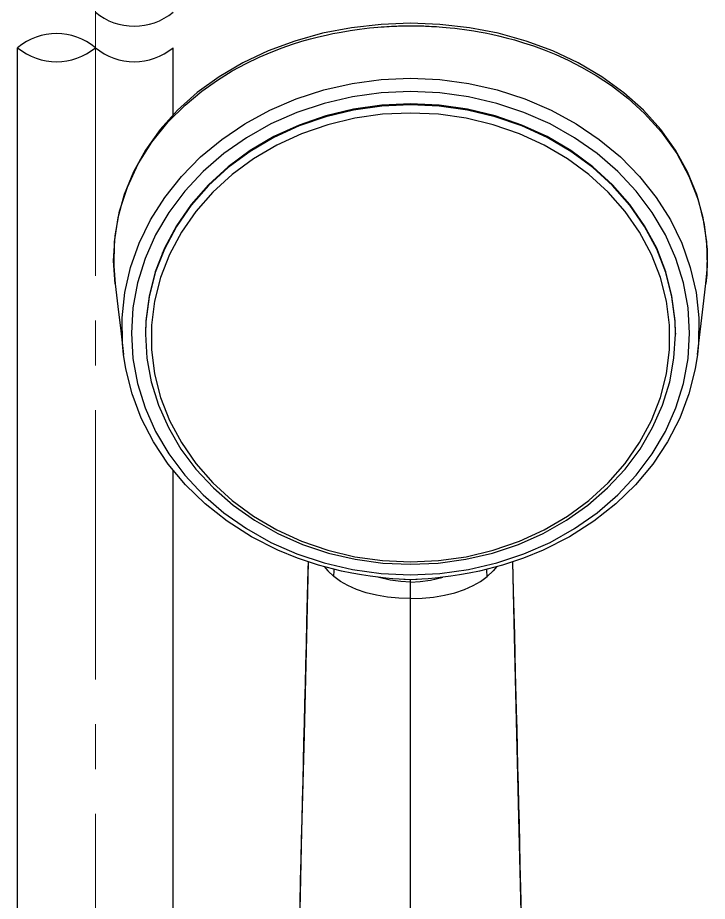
# Model space of a CAD drawing. Extents: x 0 to 3160, y 0 to 2315.
# Drawn here: x 1121.3 to 1218.9, y 915.7 to 1040.8 of the extents above; entities that cross this region are included whole.
import ezdxf

# ---------------------------------------------------------------- set-up
doc = ezdxf.new("R2010")
doc.units = 0
doc.header["$LTSCALE"] = 4
doc.header["$MEASUREMENT"] = 0
doc.linetypes.add('CENTER2', pattern=[28.575, 19.05, -3.175, 3.175, -3.175])
doc.layers.get('0').update_dxf_attribs({"linetype": 'CONTINUOUS'})
doc.layers.add('Cneter', color=1, linetype='CENTER2', lineweight=13)
doc.layers.add('DEF_LAYER_ASSEM_MEMBER', color=7, linetype='CONTINUOUS')
doc.layers.add('MEMBER', color=7, linetype='CONTINUOUS')

msp = doc.modelspace()

# ---------------------------------------------------------------- linework, layer by layer
at = {"ltscale": 0.5}
for centre, start, end in [((1137.8, 1048.12), 230.0338, 309.9662), ((1126.8, 1029.95), 50.0338, 129.9662), ((1126.8, 1043.08), 230.0338, 309.9662), ((1137.8, 1043.08), 230.0338, 309.9662)]:
    msp.add_arc(centre, 8.56, start, end, dxfattribs=at)
at = {"layer": 'Cneter', "lineweight": 5, "ltscale": 0.5}
msp.add_line((1132.3, 547.03), (1132.3, 1078.45), dxfattribs=at)
at = {"layer": 'DEF_LAYER_ASSEM_MEMBER', "color": 7, "linetype": 'Continuous'}
for p, q in [((1121.3, 834.7), (1121.3, 1036.52)), ((1143.3, 1026.69), (1143.3, 1036.52)), ((1143.3, 834.32), (1143.3, 976.74))]:
    msp.add_line(p, q, dxfattribs=at)
at = {"layer": 'MEMBER', "color": 9, "linetype": 'Continuous'}
for p, q in [((1135.08, 1009.9), (1135.73, 1013.39)), ((1134.88, 1006.34), (1135.08, 1009.9)), ((1135.08, 1003.08), (1134.88, 1006.34)), ((1139.45, 997.74), (1139.4, 995.98)), ((1191.35, 963.72), (1191.45, 959.61)), ((1176.9, 837.41), (1176.9, 961.19))]:
    msp.add_line(p, q, dxfattribs=at)
at = {"layer": 'MEMBER', "color": 7, "linetype": 'Continuous'}
for p, q in [((1141.8, 1007.34), (1141.8, 1007.45)), ((1139.4, 996.1), (1139.4, 995.98)), ((1214.4, 996.1), (1214.4, 995.98))]:
    msp.add_line(p, q, dxfattribs=at)
for points in [[(1176.9, 1039.98), (1172.75, 1039.82), (1168.54, 1039.34), (1164.46, 1038.55), (1160.53, 1037.45), (1156.76, 1036.06), (1153.18, 1034.37), (1149.82, 1032.39), (1146.73, 1030.15), (1143.94, 1027.65), (1141.49, 1024.94), (1139.4, 1022.03), (1137.7, 1018.95), (1136.38, 1015.74), (1135.48, 1012.42), (1134.98, 1009.03), (1134.89, 1005.59), (1135.09, 1003.08)], [(1218.72, 1003.11), (1218.91, 1005.6), (1218.82, 1009.04), (1218.32, 1012.43), (1217.41, 1015.74), (1216.1, 1018.95), (1214.4, 1022.02), (1212.31, 1024.93), (1209.86, 1027.65), (1207.07, 1030.14), (1203.98, 1032.39), (1200.62, 1034.37), (1197.04, 1036.06), (1193.27, 1037.45), (1189.33, 1038.55), (1185.25, 1039.34), (1181.04, 1039.82), (1176.9, 1039.98)], [(1136.29, 993.1), (1136.14, 994.65), (1136.1, 998.26), (1136.49, 1001.85), (1137.29, 1005.38), (1138.51, 1008.82), (1140.12, 1012.14), (1142.12, 1015.32), (1144.49, 1018.3), (1147.19, 1021.05), (1150.19, 1023.54), (1153.45, 1025.75), (1156.97, 1027.67), (1160.7, 1029.27), (1164.62, 1030.54), (1168.65, 1031.44), (1172.77, 1031.99), (1176.9, 1032.18)], [(1176.9, 1032.18), (1181.03, 1031.99), (1185.14, 1031.44), (1189.18, 1030.54), (1193.09, 1029.27), (1196.83, 1027.67), (1200.34, 1025.75), (1203.61, 1023.54), (1206.61, 1021.05), (1209.31, 1018.3), (1211.68, 1015.32), (1213.68, 1012.14), (1215.29, 1008.82), (1216.5, 1005.38), (1217.31, 1001.86), (1217.69, 998.26), (1217.66, 994.65), (1217.51, 993.1)], [(1176.9, 1030.31), (1172.77, 1030.12), (1168.69, 1029.56), (1164.69, 1028.63), (1160.83, 1027.35), (1157.15, 1025.72), (1153.68, 1023.77), (1150.47, 1021.52), (1147.54, 1018.99), (1144.94, 1016.2), (1142.69, 1013.2), (1140.81, 1010.01), (1139.33, 1006.67), (1138.26, 1003.21), (1137.62, 999.67), (1137.4, 996.1), (1137.62, 992.52), (1138.26, 988.98), (1139.33, 985.53), (1140.81, 982.18), (1142.69, 978.99), (1144.94, 975.99), (1147.54, 973.21), (1150.47, 970.68), (1153.68, 968.42), (1157.15, 966.47), (1160.83, 964.85), (1164.69, 963.56), (1168.69, 962.64), (1172.77, 962.08), (1176.9, 961.89)], [(1176.9, 961.89), (1181.03, 962.08), (1185.11, 962.64), (1189.1, 963.56), (1192.96, 964.85), (1196.65, 966.47), (1200.12, 968.42), (1203.33, 970.68), (1206.25, 973.21), (1208.85, 975.99), (1211.11, 978.99), (1212.98, 982.18), (1214.47, 985.53), (1215.54, 988.98), (1216.18, 992.52), (1216.4, 996.1), (1216.18, 999.67), (1215.54, 1003.21), (1214.47, 1006.67), (1212.98, 1010.01), (1211.11, 1013.2), (1208.85, 1016.2), (1206.25, 1018.99), (1203.33, 1021.52), (1200.12, 1023.77), (1196.65, 1025.72), (1192.96, 1027.35), (1189.1, 1028.63), (1185.11, 1029.56), (1181.03, 1030.12), (1176.9, 1030.31)], [(1176.9, 1028.57), (1172.84, 1028.38), (1168.84, 1027.81), (1164.92, 1026.87), (1161.15, 1025.57), (1157.57, 1023.92), (1154.2, 1021.95), (1151.11, 1019.67), (1148.32, 1017.12), (1145.86, 1014.32), (1143.77, 1011.31), (1142.06, 1008.12), (1140.77, 1004.79), (1139.89, 1001.35), (1139.45, 997.86), (1139.4, 996.1)], [(1214.4, 996.1), (1214.34, 997.86), (1213.9, 1001.35), (1213.03, 1004.79), (1211.74, 1008.12), (1210.03, 1011.31), (1207.94, 1014.32), (1205.48, 1017.12), (1202.69, 1019.67), (1199.59, 1021.95), (1196.23, 1023.92), (1192.64, 1025.57), (1188.87, 1026.87), (1184.96, 1027.81), (1180.95, 1028.38), (1176.9, 1028.57)], [(1135.08, 1003.08), (1135.47, 999.89), (1135.89, 996.44), (1136.29, 993.1)], [(1217.51, 993.1), (1218.33, 999.89), (1218.72, 1003.11)], [(1139.4, 995.98), (1139.6, 992.58), (1140.21, 989.21), (1141.23, 985.92), (1142.63, 982.74), (1144.41, 979.69), (1146.54, 976.83), (1149.01, 974.18), (1151.78, 971.76), (1154.84, 969.61), (1158.13, 967.74), (1161.63, 966.19), (1165.3, 964.97), (1169.09, 964.08), (1172.98, 963.55), (1176.9, 963.37)], [(1176.9, 963.37), (1180.82, 963.55), (1184.71, 964.08), (1188.5, 964.97), (1192.17, 966.19), (1195.67, 967.75), (1198.96, 969.61), (1202.01, 971.76), (1204.79, 974.18), (1207.26, 976.83), (1209.39, 979.69), (1211.17, 982.73), (1212.57, 985.92), (1213.58, 989.21), (1214.19, 992.58), (1214.4, 995.98)], [(1158.11, 965.37), (1154.39, 967.26), (1150.95, 969.46), (1147.83, 971.93), (1145.05, 974.64), (1142.61, 977.57), (1140.51, 980.73), (1138.8, 984.06), (1137.49, 987.52), (1136.61, 991.05), (1136.29, 993.1)], [(1217.51, 993.1), (1217.19, 991.06), (1216.31, 987.52), (1215, 984.06), (1213.29, 980.73), (1211.19, 977.57), (1208.75, 974.64), (1205.97, 971.93), (1202.84, 969.46), (1199.41, 967.26), (1195.69, 965.37)], [(1167.14, 962.42), (1163.88, 963.25), (1160.9, 964.23), (1158.11, 965.37)], [(1195.69, 965.37), (1192.9, 964.23), (1189.92, 963.25), (1186.66, 962.42)], [(1162.42, 963.73), (1162.17, 953.11), (1161.83, 939.25), (1161.49, 925.61), (1161.18, 912.22), (1160.88, 899.05), (1160.6, 886.11), (1160.33, 873.44), (1160.09, 861.05), (1159.87, 848.97), (1159.67, 837.41)], [(1194.13, 837.41), (1193.93, 848.99), (1193.7, 861.07), (1193.46, 873.45), (1193.2, 886.13), (1192.92, 899.07), (1192.62, 912.23), (1192.3, 925.63), (1191.97, 939.26), (1191.63, 953.12), (1191.38, 963.73)], [(1175.97, 961.21), (1175.29, 961.25), (1174.38, 961.33), (1173.4, 961.42), (1172.34, 961.54), (1171.19, 961.69), (1169.95, 961.88), (1168.6, 962.12), (1167.14, 962.42)], [(1186.66, 962.42), (1185.2, 962.12), (1183.85, 961.88), (1182.6, 961.69), (1181.46, 961.54), (1180.4, 961.42), (1179.42, 961.33), (1178.51, 961.25), (1177.82, 961.21)], [(1176.9, 961.19), (1176.13, 961.2), (1175.97, 961.21)], [(1177.82, 961.21), (1177.67, 961.2), (1176.9, 961.19)]]:
    msp.add_lwpolyline(points, dxfattribs=at)
at = {"layer": 'MEMBER', "color": 9, "linetype": 'Continuous'}
for points in [[(1135.73, 1013.39), (1136.83, 1016.79), (1138.36, 1020.05), (1140.31, 1023.15), (1142.61, 1026), (1145.01, 1028.39), (1147.35, 1030.34), (1149.57, 1031.92), (1151.68, 1033.22), (1153.65, 1034.29), (1155.48, 1035.17), (1157.17, 1035.89), (1158.73, 1036.49), (1160.19, 1037), (1161.53, 1037.42), (1162.76, 1037.77), (1163.9, 1038.06), (1164.96, 1038.31), (1165.93, 1038.52), (1166.82, 1038.69), (1167.62, 1038.83), (1168.34, 1038.95), (1169, 1039.05), (1169.69, 1039.15), (1170.4, 1039.24), (1171.1, 1039.31), (1171.72, 1039.38), (1172.26, 1039.42), (1172.74, 1039.46), (1173.16, 1039.49), (1173.54, 1039.52), (1173.89, 1039.54), (1174.21, 1039.55), (1174.5, 1039.57), (1174.75, 1039.58), (1174.98, 1039.58), (1175.2, 1039.59), (1175.41, 1039.6), (1175.63, 1039.6), (1175.85, 1039.61), (1176.06, 1039.61), (1176.26, 1039.61), (1176.44, 1039.62), (1176.61, 1039.62), (1176.76, 1039.62), (1176.9, 1039.62)], [(1176.9, 1039.62), (1177.04, 1039.62), (1177.18, 1039.62), (1177.34, 1039.62), (1177.52, 1039.62), (1177.71, 1039.61), (1177.93, 1039.61), (1178.15, 1039.6), (1178.37, 1039.6), (1178.58, 1039.59), (1178.79, 1039.59), (1179.02, 1039.58), (1179.27, 1039.57), (1179.56, 1039.55), (1179.87, 1039.54), (1180.21, 1039.52), (1180.58, 1039.5), (1180.98, 1039.47), (1181.43, 1039.43), (1181.94, 1039.39), (1182.51, 1039.33), (1183.16, 1039.26), (1183.84, 1039.18), (1184.52, 1039.09), (1185.18, 1038.99), (1185.87, 1038.89), (1186.62, 1038.76), (1187.45, 1038.6), (1188.35, 1038.42), (1189.34, 1038.19), (1190.42, 1037.93), (1191.6, 1037.61), (1192.9, 1037.22), (1194.3, 1036.76), (1195.82, 1036.21), (1197.45, 1035.55), (1199.21, 1034.75), (1201.12, 1033.78), (1203.18, 1032.59), (1205.35, 1031.15), (1207.65, 1029.38), (1210.04, 1027.2), (1212.43, 1024.54), (1214.57, 1021.53), (1216.31, 1018.32), (1217.62, 1014.96), (1218.48, 1011.5), (1218.88, 1007.95), (1218.84, 1004.37), (1218.72, 1003.11)], [(1176.9, 1028.45), (1172.84, 1028.26), (1168.84, 1027.69), (1164.92, 1026.75), (1161.15, 1025.45), (1157.57, 1023.8), (1154.2, 1021.83), (1151.11, 1019.55), (1148.32, 1017), (1145.86, 1014.2), (1143.77, 1011.19), (1142.06, 1008), (1140.77, 1004.67), (1139.89, 1001.23), (1139.45, 997.74)], [(1214.4, 995.98), (1214.34, 997.74), (1213.9, 1001.23), (1213.03, 1004.67), (1211.74, 1008), (1210.03, 1011.19), (1207.94, 1014.2), (1205.48, 1017), (1202.69, 1019.55), (1199.59, 1021.83), (1196.23, 1023.8), (1192.64, 1025.45), (1188.87, 1026.75), (1184.96, 1027.69), (1180.95, 1028.26), (1176.9, 1028.45)], [(1176.9, 1027.27), (1172.93, 1027.09), (1169.01, 1026.53), (1165.18, 1025.61), (1161.49, 1024.34), (1157.98, 1022.72), (1154.69, 1020.79), (1151.66, 1018.56), (1148.92, 1016.07), (1146.52, 1013.33), (1144.47, 1010.38), (1142.8, 1007.25), (1141.53, 1003.99), (1140.68, 1000.63), (1140.25, 997.21), (1140.25, 993.77), (1140.68, 990.35), (1141.53, 986.98), (1142.8, 983.72), (1144.47, 980.6), (1146.52, 977.65), (1148.92, 974.91), (1151.66, 972.41), (1154.69, 970.18), (1157.98, 968.25), (1161.49, 966.64), (1165.18, 965.37), (1169.01, 964.44), (1172.93, 963.89), (1176.9, 963.7)], [(1176.9, 963.7), (1180.87, 963.89), (1184.79, 964.44), (1188.62, 965.37), (1192.31, 966.64), (1195.82, 968.25), (1199.11, 970.18), (1202.14, 972.41), (1204.87, 974.91), (1207.28, 977.65), (1209.33, 980.6), (1211, 983.72), (1212.26, 986.98), (1213.12, 990.35), (1213.55, 993.77), (1213.55, 997.21), (1213.12, 1000.63), (1212.26, 1003.99), (1211, 1007.25), (1209.33, 1010.38), (1207.28, 1013.33), (1204.87, 1016.07), (1202.14, 1018.56), (1199.11, 1020.79), (1195.82, 1022.72), (1192.31, 1024.34), (1188.62, 1025.61), (1184.79, 1026.53), (1180.87, 1027.09), (1176.9, 1027.27)], [(1161.27, 915.24), (1161.35, 918.64), (1161.42, 921.64), (1161.49, 924.43), (1161.55, 927.18), (1161.62, 929.95), (1161.69, 932.71), (1161.76, 935.45), (1161.82, 938.18), (1161.89, 940.92), (1161.96, 943.67), (1162.03, 946.38), (1162.1, 949.12), (1162.17, 952.04), (1162.25, 955.26), (1162.33, 958.8), (1162.42, 962.66), (1162.44, 963.72)], [(1164.69, 963.04), (1165.22, 962.45), (1166.05, 961.66)], [(1166.05, 961.66), (1166.08, 962.51), (1166.09, 962.69)], [(1187.75, 961.66), (1187.72, 962.51), (1187.71, 962.69)], [(1189.1, 963.04), (1188.58, 962.45), (1187.75, 961.66)], [(1176.9, 958.51), (1175.26, 958.56), (1173.65, 958.72), (1172.1, 958.99), (1170.62, 959.35), (1169.26, 959.81), (1168.03, 960.35), (1166.98, 960.96), (1166.05, 961.66)], [(1176.9, 960.86), (1175.51, 960.92), (1174.04, 961.13), (1172.45, 961.51), (1172.34, 961.54)], [(1176.9, 958.51), (1178.54, 958.56), (1180.15, 958.72), (1181.7, 958.99), (1183.17, 959.35), (1184.53, 959.81), (1185.76, 960.35), (1186.82, 960.96), (1187.75, 961.66)], [(1176.9, 960.86), (1178.29, 960.92), (1179.75, 961.13), (1181.35, 961.51), (1181.46, 961.54)], [(1191.45, 959.61), (1191.52, 956.39), (1191.6, 953.44), (1191.66, 950.72), (1191.73, 948.08), (1191.86, 942.72)], [(1191.86, 942.72), (1191.93, 940.04), (1191.99, 937.37), (1192.06, 934.7), (1192.13, 932.02), (1192.19, 929.33), (1192.26, 926.65), (1192.32, 923.91), (1192.39, 920.91), (1192.47, 917.54), (1192.56, 913.86), (1192.65, 910.02), (1192.74, 906.12), (1192.83, 902.09), (1192.93, 897.72), (1193.04, 892.85), (1193.16, 887.37), (1193.28, 881.22), (1193.42, 874.32), (1193.58, 866.52), (1193.74, 857.67), (1193.93, 847.67), (1194.1, 837.41)]]:
    msp.add_lwpolyline(points, dxfattribs=at)

doc.saveas('drawing.dxf')
